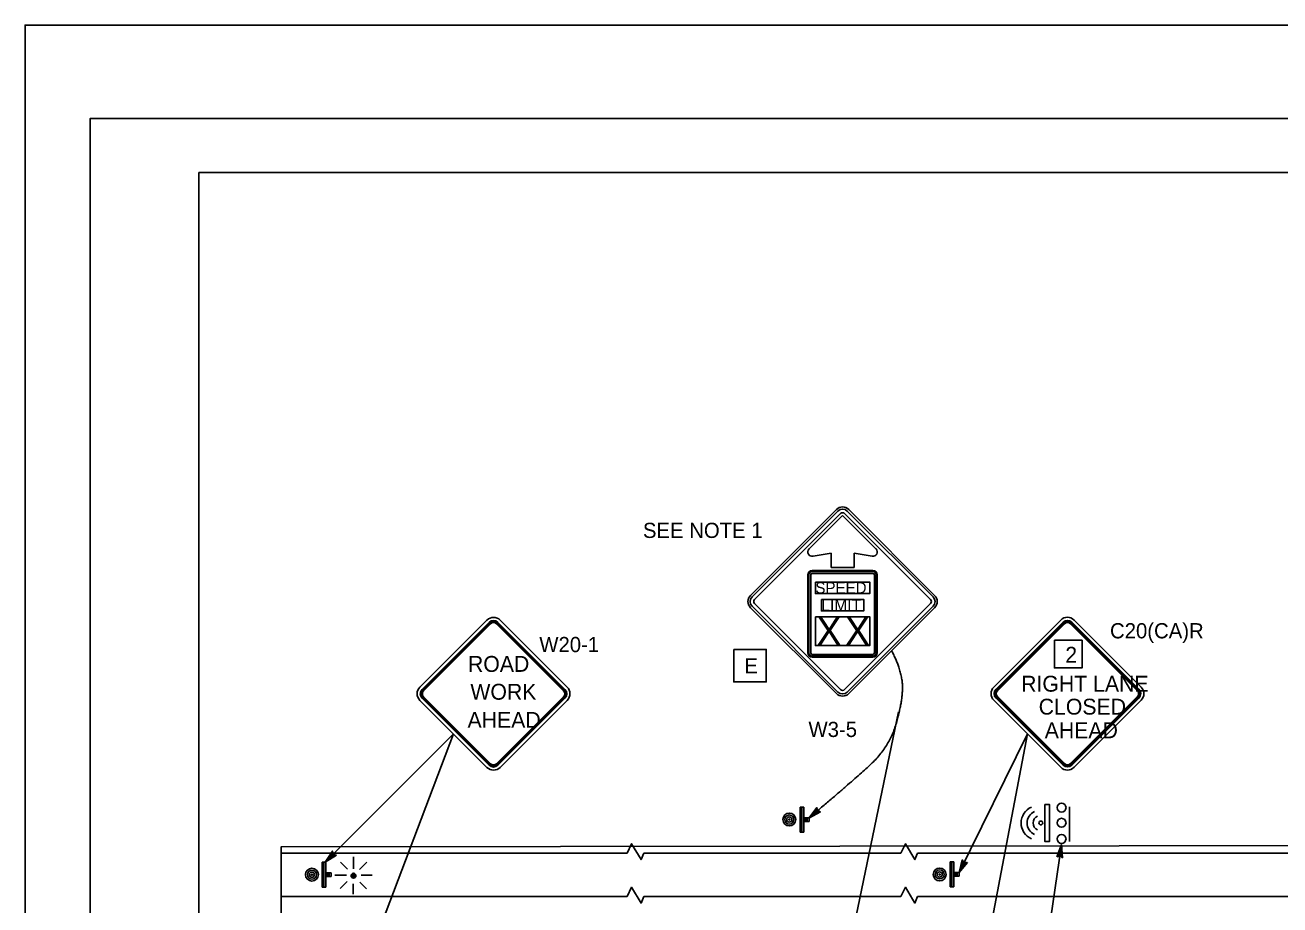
# Model space of a CAD drawing. Extents: x -893 to 867, y -474 to 712.
# Drawn here: x -893 to -315, y 306 to 712 of the extents above; entities that cross this region are included whole.
import ezdxf

# ---------------------------------------------------------------- set-up
doc = ezdxf.new("R2010")
doc.units = 0
for name, color, linetype in [('10 Sheet Format', 7, 'Continuous'), ('56 Stage 3 Anno', 7, 'Continuous'), ('57 Undefined', 7, 'Continuous'), ('60 Nongeo Data', 7, 'Continuous')]:
    doc.layers.add(name, color=color, linetype=linetype)

msp = doc.modelspace()

# ---------------------------------------------------------------- linework, layer by layer
at = {"layer": '10 Sheet Format'}
for p, q in [((-863.46, 668.95), (-863.46, -431.05)), ((836.54, 668.95), (-863.46, 668.95)), ((-813.45, 643.96), (-813.45, -406.04)), ((-813.45, 643.96), (811.55, 643.96))]:
    msp.add_line(p, q, dxfattribs=at)
for points in [[(-893.45, -474.04), (866.55, -474.04), (866.55, 711.96), (-893.45, 711.96)], [(-863.46, -431.05), (836.54, -431.05), (836.54, 668.95), (-863.46, 668.95)]]:
    msp.add_lwpolyline(points, close=True, dxfattribs=at)
at = {"layer": '56 Stage 3 Anno'}
for p, q in [((-558.46, 448.38), (-518.86, 487.97)), ((-557.28, 447.2), (-517.68, 486.8)), ((-516.74, 485.92), (-532.15, 470.51)), ((-501.38, 470.56), (-516.74, 485.92)), ((-515.79, 486.8), (-476.2, 447.2)), ((-514.61, 487.97), (-475.02, 448.38)), ((-530.37, 467.13), (-522.07, 468.59)), ((-522.07, 468.59), (-522.07, 461.92)), ((-511.4, 461.92), (-511.4, 468.59)), ((-511.4, 468.59), (-503.1, 467.13)), ((-501.32, 470.51), (-501.38, 470.56)), ((-532.24, 422.59), (-532.24, 458.59)), ((-531.4, 422.59), (-531.4, 458.59)), ((-530.74, 460.09), (-502.74, 460.09)), ((-530.74, 459.25), (-502.74, 459.25)), ((-522.07, 461.92), (-511.4, 461.92)), ((-502.07, 458.59), (-502.07, 422.59)), ((-501.24, 458.59), (-501.24, 422.59)), ((-517.68, 405.71), (-557.28, 445.31)), ((-476.2, 445.31), (-515.79, 405.71)), ((-518.86, 404.54), (-558.46, 444.13)), ((-475.02, 444.13), (-514.61, 404.54)), ((-502.74, 421.92), (-530.74, 421.92)), ((-502.74, 421.09), (-530.74, 421.09)), ((-532.18, 197.6), (-490.91, 395.47)), ((-696.08, 385.25), (-756.2, 226.42)), ((-696.08, 385.25), (-755.17, 326.18)), ((-431.6, 385.3), (-463.03, 321.29)), ((-431.6, 385.3), (-462.64, 221.47)), ((-415.84, 334.22), (-444.56, 136.91))]:
    msp.add_line(p, q, dxfattribs=at)
for points in [[(-526.9, 349.26), (-532.26, 346.46), (-528.59, 351.27), (-528.53, 350.87), (-531.22, 347.34), (-527.28, 349.39), (-527.67, 349.53), (-530.18, 348.21), (-528.46, 350.46), (-528.4, 350.06), (-529.14, 349.09), (-528.05, 349.66), (-528.35, 349.76), (-528.59, 351.27), (-528.35, 349.76)], [(-750.01, 329.33), (-755.17, 326.18), (-751.83, 331.22), (-751.74, 330.82), (-754.19, 327.13), (-750.4, 329.43), (-750.79, 329.54), (-753.21, 328.06), (-751.65, 330.43), (-751.56, 330.03), (-752.23, 329.01), (-751.18, 329.65), (-751.49, 329.73), (-751.83, 331.22), (-751.49, 329.73)], [(-418, 328.56), (-415.84, 334.22), (-415.4, 328.18), (-415.71, 328.44), (-416.03, 332.86), (-417.62, 328.72), (-417.25, 328.87), (-416.23, 331.52), (-416.03, 328.7), (-416.34, 328.96), (-416.43, 330.18), (-416.87, 329.03), (-416.58, 329.15), (-415.4, 328.18), (-416.58, 329.15)], [(-459.24, 326.01), (-463.03, 321.29), (-461.6, 327.17), (-461.38, 326.83), (-462.43, 322.52), (-459.65, 325.98), (-460.05, 325.94), (-461.83, 323.73), (-461.16, 326.48), (-460.94, 326.14), (-461.23, 324.95), (-460.46, 325.91), (-460.77, 325.89), (-461.6, 327.17), (-460.77, 325.89)]]:
    msp.add_lwpolyline(points, close=True, dxfattribs=at)
for centre, radius, start, end in [((-516.74, 485.85), 3, 45, 135), ((-516.74, 485.85), 1.33, 45, 135), ((-530.74, 469.09), 2, 135, 280.61966), ((-502.74, 469.09), 2, 259.38034, 45), ((-530.74, 458.59), 1.5, 90, 180), ((-530.74, 458.59), 0.667, 90, 180), ((-502.74, 458.59), 1.5, 0, 90), ((-502.74, 458.59), 0.667, 0, 90), ((-556.33, 446.25), 3, 135, 225), ((-556.33, 446.25), 1.33, 135, 225), ((-477.14, 446.25), 1.33, 315, 45), ((-477.14, 446.25), 3, 315, 45), ((-530.74, 422.59), 1.5, 180, 270), ((-530.74, 422.59), 0.667, 180, 270), ((-502.74, 422.59), 0.667, 270, 0), ((-502.74, 422.59), 1.5, 270, 0), ((-516.74, 406.66), 1.33, 225, 315), ((-516.74, 406.66), 3, 225, 315)]:
    msp.add_arc(centre, radius, start, end, dxfattribs=at)
msp.add_open_spline([(-532.26, 346.46), (-513.29, 362.48), (-495.24, 378.98), (-488.96, 400.58), (-489.35, 414.33), (-494.11, 423.63)], degree=2, dxfattribs=at)
at = {"layer": '57 Undefined'}
for points in [[(-529.27, 455.25), (-504.2, 455.25), (-504.2, 449.92), (-529.27, 449.92)], [(-526.5, 447.25), (-506.97, 447.25), (-506.97, 441.92), (-526.5, 441.92)], [(-529.27, 439.25), (-504.2, 439.25), (-504.2, 425.92), (-529.27, 425.92)], [(-566.9, 424.21), (-566.9, 409.21), (-551.9, 409.21), (-551.9, 424.21)]]:
    msp.add_lwpolyline(points, close=True, dxfattribs=at)
at = {"layer": '60 Nongeo Data'}
for p, q in [((-559.16, 449.08), (-519.56, 488.68)), ((-513.91, 488.68), (-474.31, 449.08)), ((-532.74, 422.59), (-532.74, 458.59)), ((-530.74, 460.59), (-502.74, 460.59)), ((-500.74, 458.59), (-500.74, 422.59)), ((-519.56, 403.83), (-559.16, 443.43)), ((-474.31, 443.43), (-513.91, 403.83)), ((-502.74, 420.59), (-530.74, 420.59)), ((-534.66, 351.51), (-536.31, 351.51)), ((-536.31, 351.51), (-536.31, 339.95)), ((-535.49, 351.51), (-535.49, 339.95)), ((-534.66, 339.95), (-534.66, 351.51)), ((-412.13, 351.7), (-412.13, 335.62)), ((-534.66, 346.56), (-533.84, 346.56)), ((-534.66, 345.73), (-534.66, 345.73)), ((-533.84, 344.91), (-534.66, 344.91)), ((-533.84, 346.56), (-532.19, 346.56)), ((-533.84, 346.56), (-533.84, 344.91)), ((-532.19, 344.91), (-533.84, 344.91)), ((-533.01, 346.56), (-533.01, 344.91)), ((-532.19, 346.56), (-532.19, 344.91)), ((-534.66, 339.95), (-536.31, 339.95)), ((-775.41, 330.24), (-616.07, 330.24)), ((-608.31, 330.24), (-489.93, 330.24)), ((-482.16, 330.24), (-224.61, 330.24)), ((-754.91, 326.19), (-756.56, 326.19)), ((-756.56, 326.19), (-756.56, 314.63)), ((-755.74, 326.19), (-755.74, 314.63)), ((-754.91, 314.63), (-754.91, 326.19)), ((-744.82, 322.84), (-748.18, 326.2)), ((-742.05, 323.13), (-742.05, 328.65)), ((-739.29, 322.75), (-735.97, 326.07)), ((-465.53, 326.25), (-467.18, 326.25)), ((-467.18, 326.25), (-467.18, 314.69)), ((-466.36, 326.25), (-466.36, 314.69)), ((-465.53, 314.69), (-465.53, 326.25)), ((-754.91, 321.24), (-754.09, 321.24)), ((-754.91, 320.41), (-754.91, 320.41)), ((-754.09, 319.59), (-754.91, 319.59)), ((-754.09, 321.24), (-752.44, 321.24)), ((-754.09, 321.24), (-754.09, 319.59)), ((-752.44, 319.59), (-754.09, 319.59)), ((-753.26, 321.24), (-753.26, 319.59)), ((-752.44, 321.24), (-752.44, 319.59)), ((-745.36, 320.14), (-750.79, 320.14)), ((-738.53, 320.14), (-733.59, 320.14)), ((-465.53, 321.3), (-464.71, 321.3)), ((-465.53, 320.47), (-465.53, 320.47)), ((-464.71, 319.64), (-465.53, 319.64)), ((-464.71, 321.3), (-463.06, 321.3)), ((-464.71, 321.3), (-464.71, 319.64)), ((-463.06, 319.64), (-464.71, 319.64)), ((-463.88, 321.3), (-463.88, 319.64)), ((-463.06, 321.3), (-463.06, 319.64)), ((-754.91, 314.63), (-756.56, 314.63)), ((-745.03, 317.27), (-748.33, 313.98)), ((-742.23, 316.12), (-742.23, 311.36)), ((-739.16, 316.91), (-736.07, 313.82)), ((-465.53, 314.69), (-467.18, 314.69)), ((-775.41, 310.24), (-616.07, 310.24)), ((-608.31, 310.24), (-489.93, 310.24)), ((-482.16, 310.24), (-224.61, 310.24))]:
    msp.add_line(p, q, dxfattribs=at)
for points in [[(-680.64, 437.68), (-711.52, 406.8)], [(-679.62, 436.66), (-710.51, 405.78)], [(-679.28, 436.33), (-710.17, 405.44)], [(-678.94, 435.99), (-709.83, 405.1)], [(-645.34, 405.1), (-676.23, 435.99)], [(-645, 405.44), (-675.89, 436.33)], [(-644.66, 405.78), (-675.55, 436.66)], [(-643.65, 406.8), (-674.53, 437.68)], [(-416.16, 437.74), (-447.05, 406.86)], [(-415.14, 436.72), (-446.03, 405.84)], [(-414.8, 436.38), (-445.69, 405.5)], [(-414.46, 436.04), (-445.35, 405.16)], [(-380.86, 405.16), (-411.75, 436.04)], [(-380.52, 405.5), (-411.41, 436.38)], [(-380.19, 405.84), (-411.07, 436.72)], [(-379.17, 406.86), (-410.05, 437.74)], [(-711.52, 400.69), (-680.64, 369.8)], [(-710.51, 401.71), (-679.62, 370.82)], [(-710.17, 402.05), (-679.28, 371.16)], [(-709.83, 402.39), (-678.94, 371.5)], [(-676.23, 371.5), (-645.34, 402.39)], [(-675.89, 371.16), (-645, 402.05)], [(-675.55, 370.82), (-644.66, 401.71)], [(-674.53, 369.8), (-643.65, 400.69)], [(-447.05, 400.75), (-416.16, 369.86)], [(-446.03, 401.76), (-415.14, 370.88)], [(-445.69, 402.1), (-414.8, 371.22)], [(-445.35, 402.44), (-414.46, 371.56)], [(-411.75, 371.56), (-380.86, 402.44)], [(-411.41, 371.22), (-380.52, 402.1)], [(-411.07, 370.88), (-380.19, 401.76)], [(-410.05, 369.86), (-379.17, 400.75)], [(-270.48, 204.44), (-775.41, 203.86), (-775.41, 333.22), (769.32, 335), (769.32, 205.64), (-190.69, 204.53)], [(-616.07, 330.24), (-613.96, 334.59), (-609.59, 327.3), (-608.31, 330.24)], [(-489.93, 330.24), (-487.81, 334.59), (-483.44, 327.3), (-482.16, 330.24)], [(-743.22, 319.93), (-742.16, 320.99)], [(-743.2, 319.67), (-741.9, 320.97)], [(-743.14, 319.45), (-741.68, 320.91)], [(-743.14, 320.3), (-742.53, 320.9)], [(-743.04, 319.26), (-741.49, 320.81)], [(-742.92, 319.1), (-741.33, 320.69)], [(-742.77, 318.97), (-741.2, 320.54)], [(-742.59, 318.86), (-741.09, 320.36)], [(-742.39, 318.79), (-741.02, 320.16)], [(-742.14, 318.75), (-740.98, 319.91)], [(-741.82, 318.78), (-741.02, 319.59)], [(-616.07, 310.24), (-613.96, 314.59), (-609.59, 307.3), (-608.31, 310.24)], [(-489.93, 310.24), (-487.81, 314.59), (-483.44, 307.3), (-482.16, 310.24)]]:
    msp.add_lwpolyline(points, dxfattribs=at)
for points in [[(-419.13, 428.42), (-419.13, 415.65), (-406.37, 415.65), (-406.37, 428.42)], [(-423.61, 352.69), (-423.61, 335.7), (-421.32, 335.7), (-421.32, 352.69)]]:
    msp.add_lwpolyline(points, close=True, dxfattribs=at)
for centre, radius in [((-415.84, 351.28), 2.06), ((-541.29, 345.79), 2.97), ((-541.29, 345.79), 2.08), ((-541.29, 345.79), 1.19), ((-541.29, 345.79), 0.297), ((-425.37, 344.2), 0.865), ((-415.84, 344.28), 2.06), ((-415.84, 336.86), 2.06), ((-761.28, 320.37), 2.97), ((-761.28, 320.37), 2.08), ((-761.28, 320.37), 1.19), ((-761.28, 320.37), 0.297), ((-742.1, 319.87), 1.12), ((-472.01, 320.46), 2.97), ((-472.01, 320.46), 2.08), ((-472.01, 320.46), 1.19), ((-472.01, 320.46), 0.297)]:
    msp.add_circle(centre, radius, dxfattribs=at)
for centre, radius, start, end in [((-516.74, 485.85), 4, 45, 135), ((-530.74, 458.59), 2, 90, 180), ((-502.74, 458.59), 2, 0, 90), ((-556.33, 446.25), 4, 135, 225), ((-477.14, 446.25), 4, 315, 45), ((-677.59, 434.63), 4.32, 45, 135), ((-677.59, 434.63), 2.88, 45, 135), ((-677.59, 434.63), 2.4, 45, 135), ((-677.59, 434.63), 1.92, 45, 135), ((-413.11, 434.69), 4.32, 45, 135), ((-413.11, 434.69), 2.88, 45, 135), ((-413.11, 434.69), 2.4, 45, 135), ((-413.11, 434.69), 1.92, 45, 135), ((-530.74, 422.59), 2, 180, 270), ((-502.74, 422.59), 2, 270, 0), ((-708.47, 403.74), 4.32, 135, 224.99989), ((-708.47, 403.74), 2.88, 135, 224.99989), ((-708.47, 403.74), 2.4, 135, 224.99989), ((-708.47, 403.74), 1.92, 135, 224.99989), ((-646.7, 403.74), 1.92, 315, 45), ((-646.7, 403.74), 2.4, 315, 45), ((-646.7, 403.74), 2.88, 315, 45), ((-646.7, 403.74), 4.32, 315, 45), ((-443.99, 403.8), 4.32, 135, 224.99989), ((-443.99, 403.8), 2.88, 135, 224.99989), ((-443.99, 403.8), 2.4, 135, 224.99989), ((-443.99, 403.8), 1.92, 135, 224.99989), ((-382.22, 403.8), 1.92, 315, 45), ((-382.22, 403.8), 2.4, 315, 45), ((-382.22, 403.8), 2.88, 315, 45), ((-382.22, 403.8), 4.32, 315, 45), ((-516.74, 406.66), 4, 225, 315), ((-677.59, 372.86), 2.88, 225, 315), ((-677.59, 372.86), 2.4, 225, 315), ((-677.59, 372.86), 1.92, 225, 315), ((-413.11, 372.92), 2.88, 225, 315), ((-413.11, 372.92), 2.4, 225, 315), ((-413.11, 372.92), 1.92, 225, 315), ((-677.59, 372.86), 4.32, 225, 315), ((-413.11, 372.92), 4.32, 225, 315), ((-426.47, 344.2), 8.01, 114.13731, 245.86269), ((-425.97, 344.2), 5.76, 114.13731, 245.86269), ((-425.47, 344.2), 3.51, 114.13731, 245.86269)]:
    msp.add_arc(centre, radius, start, end, dxfattribs=at)

# ---------------------------------------------------------------- texts
at = {"layer": '56 Stage 3 Anno'}
for s, height, p in [('SPEED', 5.2, (-529.27, 449.99)), ('LIMIT', 5.333, (-526.5, 441.92)), ('X', 13.33, (-528.94, 425.95)), ('X', 13.33, (-515.79, 425.95))]:
    msp.add_text(s, height=height, dxfattribs=at).set_placement(p)
at = {"layer": '57 Undefined'}
for s, p in [('SEE NOTE 1', (-608.74, 475.56)), ('E', (-561.98, 413.12)), ('W3-5', (-532.45, 383.82))]:
    msp.add_text(s, height=7, dxfattribs=at).set_placement(p)
at = {"layer": '60 Nongeo Data'}
for s, height, p in [('C20(CA)R', 7, (-393.5, 429.29)), ('W20-1', 7, (-656.49, 422.94)), ('2', 7.32, (-414.12, 418.05)), ('ROAD', 7.32, (-689.38, 413.85)), ('RIGHT LANE', 7.32, (-434.47, 404.72)), ('WORK', 7.32, (-688.27, 401)), ('CLOSED', 7.32, (-426.37, 394.14)), ('AHEAD', 7.32, (-689.57, 388.05)), ('AHEAD', 7.32, (-423.59, 383.24))]:
    msp.add_text(s, height=height, dxfattribs=at).set_placement(p)

doc.saveas('drawing.dxf')
